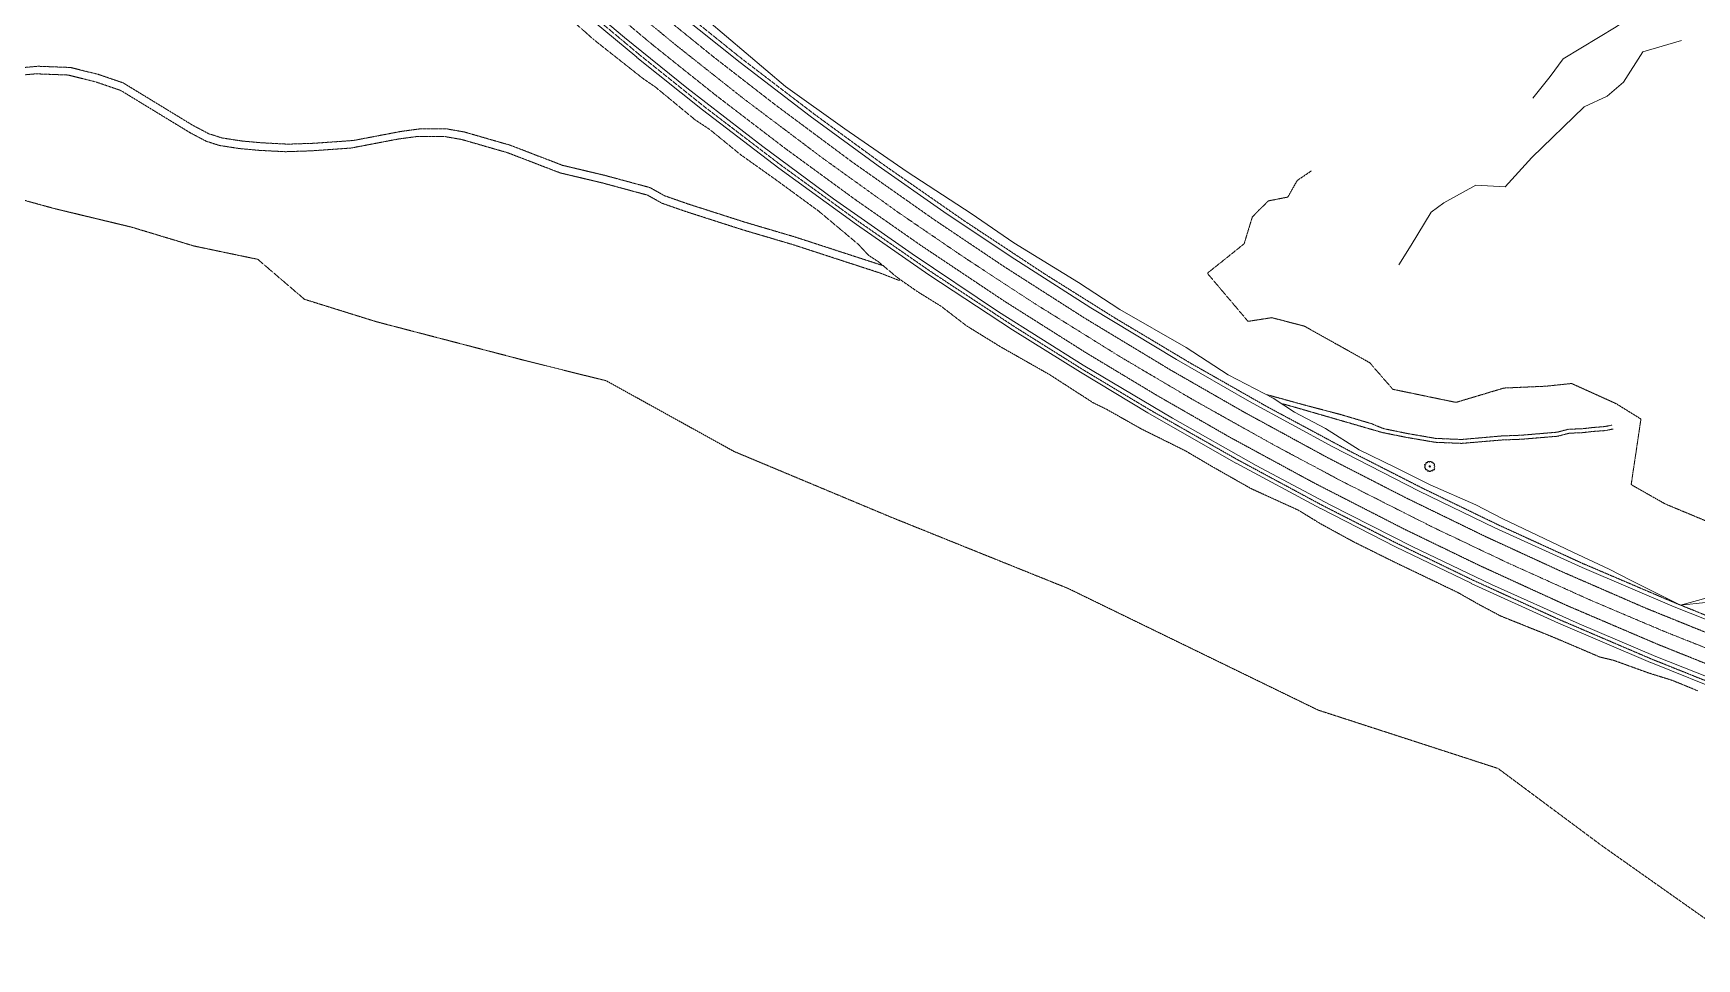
# Model space of a CAD drawing. Header units: feet. Extents: x 65934 to 70070, y 57218 to 61041.
# Drawn here: x 67298 to 68663, y 57698 to 58458 of the extents above; entities that cross this region are included whole.
import ezdxf

# ---------------------------------------------------------------- set-up
doc = ezdxf.new("R2010")
doc.units = ezdxf.units.FT
doc.header["$MEASUREMENT"] = 0
for name, pattern in [('DASHED2', [0.375, 0.25, -0.125]), ('HIDDEN', [0.375, 0.25, -0.125]), ('PHANTOM2', [1.25, 0.625, -0.125, 0.125, -0.125, 0.125, -0.125])]:
    doc.linetypes.add(name, pattern=pattern)
for name, color, linetype, lineweight in [('Centerline_PLN_x', 1, 'PHANTOM2', 0), ('Edge-of-Paved-Road_PLN_x', 5, 'DASHED2', 0), ('Guardrail-LT_PLN_x', 4, 'FENCELINE1', 0), ('Laneline_PLN_x', 2, 'DASHED2', 0), ('Natural-Drainage_PLN_x', 5, 'HIDDEN', 0), ('Shoulder_PLN_x', 7, 'Continuous', 0), ('Surface-Existing-Perimeter', 3, 'DASHED2', 0), ('Toe_PLN_x', 2, 'Continuous', 0), ('Tree-Line_PLN_x', 62, 'HIDDEN', 0), ('Tree_PLN_x', 62, 'Continuous', 0)]:
    doc.layers.add(name, color=color, linetype=linetype, lineweight=lineweight)
doc.linetypes.add('FENCELINE1', pattern='A,0.25,-0.1,[133,ltypeshp.shx,S=0.1,R=0,X=-0.1,Y=0],-0.1,1', length=1.45)

# ---------------------------------------------------------------- blocks, each defined once
blk = doc.blocks.new('TREE-D')
at = {"layer": 'Tree_PLN_x', "linetype": 'Continuous'}
blk.add_lwpolyline([(-3.4, 0.2, 1.158218), (-3.2, -1.4, 1.170054), (-2.1, -2.6, 1.101781), (-0.7, -3.4, 1.072634), (1, -3.2, 1.180778), (2.4, -2.5, 1.70845), (3.2, -1.1, 0.989775), (3.4, 0.7, 1.085957), (2.7, 2.2, 1.005407), (1.4, 3.1, 1.020594), (-0.2, 3.5, 0.925491), (-1.8, 2.9, 1.150965), (-3, 1.8, 1.269159)], format="xyb", close=True, dxfattribs=at)
at = {"layer": 'Tree_PLN_x'}
blk.add_circle((0, 0), 0.535, dxfattribs=at)

msp = doc.modelspace()

# ---------------------------------------------------------------- linework, layer by layer
at = {"layer": 'Centerline_PLN_x'}
msp.add_polyline3d([(68713.2, 57936.4, 5630), (68636.9, 57966.7, 5627.8), (68576.5, 57992.3, 5625.8), (68507.7, 58023.3, 5623.2), (68445.5, 58052.9, 5620.7), (68372.3, 58089.9, 5617.7), (68314.4, 58120.8, 5615.3), (68248.6, 58157.7, 5612.5), (68189.3, 58192.7, 5609.9), (68119.6, 58236.1, 5606.9), (68062, 58273.8, 5604.4), (68007.8, 58310.8, 5602), (67946.5, 58354.8, 5599.6), (67881, 58404.1, 5597.4), (67824.4, 58448.9, 5595.8), (67766.2, 58497, 5594.6), (67704.3, 58550.8, 5593.7), (67651, 58599.4, 5593.3), (67596.4, 58651.5, 5593.3), (67538.4, 58709.5, 5593.7), (67112.3, 59146.3, 5598.8), (66780.7, 59486.2, 5602.8)], dxfattribs=at)
at = {"layer": 'Edge-of-Paved-Road_PLN_x'}
for points in [[(68708.7, 57964.8, 5627.9), (68644.8, 57990.5, 5626), (68569.4, 58022.7, 5623.4), (68500.5, 58054.2, 5620.8), (68438.7, 58084.1, 5618.2), (68380.2, 58113.9, 5615.8), (68310.9, 58151.1, 5612.9), (68248.1, 58186.8, 5610.2), (68185.5, 58224.2, 5607.5), (68127.8, 58260.4, 5604.9), (68062.1, 58303.8, 5602), (67994.8, 58350.6, 5599.1), (67939.1, 58391.3, 5597), (67879.2, 58437.1, 5595.1), (67814.8, 58488.9, 5593.5), (67760.1, 58535.1, 5592.5), (67705.9, 58582.9, 5591.8), (67657.7, 58627.3, 5591.5), (67600.5, 58682.4, 5591.6), (67215.7, 59076, 5596.1), (66798.6, 59503.7, 5601.1)], [(68690, 57918.6, 5627.9), (68626.1, 57944.2, 5626), (68550.6, 57976.5, 5623.5), (68479, 58009.2, 5620.8), (68417, 58039.2, 5618.3), (68355.6, 58070.5, 5615.7), (68286.3, 58107.8, 5612.9), (68214.1, 58148.9, 5609.8), (68158.8, 58182.1, 5607.5), (68103.2, 58217, 5605.1), (68034.7, 58262.1, 5602), (67975.4, 58303.2, 5599.5), (67911.7, 58349.5, 5597.1), (67849.1, 58397.3, 5595.2), (67795.3, 58440.4, 5593.8), (67734.9, 58490.9, 5592.6), (67682.8, 58536.6, 5591.9), (67625.1, 58589.5, 5591.6), (67575.3, 58637.2, 5591.6), (67519.7, 58692.9, 5592), (66960.7, 59266, 5598.7), (66762.9, 59468.8, 5601.1)]]:
    msp.add_polyline3d(points, dxfattribs=at)
at = {"layer": 'Guardrail-LT_PLN_x'}
msp.add_polyline3d([(68688.9, 57915.8, 5627.7), (68625, 57941.5, 5625.8), (68624.9, 57941.5, 5625.8), (68549.5, 57973.7, 5623.3), (68549.4, 57973.7, 5623.3), (68477.8, 58006.4, 5620.6), (68477.7, 58006.5, 5620.6), (68415.7, 58036.5, 5618.1), (68415.6, 58036.5, 5618.1), (68354.3, 58067.8, 5615.6), (68354.2, 58067.8, 5615.6), (68284.9, 58105.1, 5612.7), (68284.8, 58105.2, 5612.7), (68212.6, 58146.3, 5609.6), (68212.6, 58146.3, 5609.6), (68157.2, 58179.6, 5607.3), (68157.2, 58179.6, 5607.3), (68101.6, 58214.5, 5604.9), (68101.5, 58214.5, 5604.9), (68033, 58259.6, 5601.9), (68033, 58259.7, 5601.9), (67973.6, 58300.8, 5599.3), (67973.6, 58300.8, 5599.3), (67909.9, 58347.1, 5596.9), (67909.8, 58347.1, 5596.9), (67847.3, 58395, 5595), (67847.2, 58395, 5595), (67793.4, 58438, 5593.6), (67793.4, 58438, 5593.6), (67793.4, 58438.1, 5593.6), (67733, 58488.6, 5592.4)], dxfattribs=at)
at = {"layer": 'Laneline_PLN_x'}
for points in [[(68699.9, 57954.2, 5629.1), (68621, 57986.1, 5626.7), (68551.8, 58016.2, 5624.3), (68489.2, 58045, 5621.9), (68424.3, 58076.6, 5619.2), (68359.8, 58109.7, 5616.5), (68291, 58147.2, 5613.6), (68231.2, 58181.5, 5611.1), (68161, 58223.9, 5608), (68094.7, 58266.3, 5605.1), (68037.5, 58304.7, 5602.6), (67970.4, 58351.9, 5599.8), (67907.2, 58398.9, 5597.6), (67855.4, 58439.1, 5596), (67801.9, 58482.5, 5594.7), (67741.9, 58533.5, 5593.7), (67680.7, 58588.1, 5593), (67620.9, 58644.2, 5592.8), (67564.8, 58699.5, 5593.1), (66994.3, 59284.2, 5600), (66789.2, 59494.5, 5602.4)], [(68695.6, 57930.5, 5629.2), (68631.6, 57956.1, 5627.3), (68556, 57988.4, 5624.8), (68484.6, 58021.1, 5622.1), (68422.6, 58051.1, 5619.6), (68348.8, 58088.9, 5616.5), (68279.9, 58126.3, 5613.6), (68220.6, 58160.3, 5611.1), (68161.6, 58195.8, 5608.6), (68095, 58237.9, 5605.7), (68026.4, 58283.7, 5602.7), (67973, 58321, 5600.4), (67914.7, 58363.6, 5598.3), (67857.4, 58407.5, 5596.5), (67806.2, 58448.4, 5595.2), (67743.3, 58501.1, 5593.9), (67691.4, 58546.5, 5593.2), (67633.4, 58599.7, 5592.9), (67574.3, 58656.6, 5592.9), (67193.6, 59046, 5597.3), (66772.3, 59478, 5602.4)]]:
    msp.add_polyline3d(points, dxfattribs=at)
at = {"layer": 'Natural-Drainage_PLN_x'}
for points in [[(68663.4, 57918.4, 5621.5), (68642.7, 57926.9, 5621), (68623.7, 57932.8, 5619.4), (68594.9, 57943.2, 5617.7), (68583.4, 57946, 5616.2), (68544.2, 57962.7, 5614.6), (68502.1, 57979.6, 5612.1), (68484.2, 57989.1, 5612), (68467.1, 57998.8, 5612.2), (68449, 58007.5, 5611.5), (68413.2, 58024.7, 5609.9), (68381.6, 58040.4, 5608.5), (68354.3, 58055.3, 5607.9), (68336, 58066.5, 5607.9), (68297.2, 58084.2, 5604.7), (68265.8, 58102, 5603.6), (68243.2, 58115.3, 5603), (68207.5, 58133, 5600), (68178.6, 58149.3, 5598.4), (68167.6, 58154.7, 5597.4), (68131.8, 58177.8, 5596.4), (68091.8, 58200.5, 5593.5), (68063.9, 58217.7, 5591.9), (68043.1, 58233.7, 5592), (68023.6, 58245.8, 5590.7), (68007.4, 58257.1, 5590.1), (67991.6, 58270.3, 5590.5), (67983.3, 58275.7, 5589.9), (67975.1, 58284.6, 5591), (67942.4, 58312, 5591.5), (67908, 58337.2, 5590.3), (67878.6, 58358.1, 5588.8), (67853.1, 58378.9, 5588.5), (67841.3, 58386.7, 5587.5), (67808.7, 58413.6, 5587.2), (67798.5, 58420.6, 5586.3), (67758.5, 58452.2, 5584.9), (67698.4, 58505.4, 5584.7)], [(67995.1, 58267.2, 5589.7), (67923.3, 58290.6, 5586.7), (67882.3, 58302.7, 5584.9), (67835.2, 58317.8, 5583.1), (67816.1, 58324.5, 5582.5), (67804.1, 58331.2, 5582.1), (67766.7, 58341.3, 5580.6), (67732.5, 58349.4, 5579.3), (67689.6, 58365.9, 5578), (67651.8, 58376.8, 5576.9), (67637.5, 58379.3, 5576.4), (67615.2, 58379.3, 5575.8), (67599.7, 58377.2, 5575.4), (67560.9, 58369.8, 5574.4), (67528.3, 58367.5, 5573.5), (67507.2, 58366.8, 5573), (67485.7, 58367.9, 5572.3), (67469.3, 58369.4, 5571.6), (67453.1, 58371.9, 5571.1), (67442.2, 58375.4, 5570.7), (67429.1, 58382.3, 5570.3), (67372, 58417.1, 5567.6), (67351.5, 58424.1, 5567.1), (67328.9, 58429.7, 5566.8), (67302.4, 58430.7, 5565.8), (67260.5, 58427.1, 5565.4)], [(68008.9, 58254.8, 5588.9), (67993.1, 58261, 5588.9), (67921.3, 58284.4, 5585.9), (67880.3, 58296.5, 5584.1), (67833.3, 58311.6, 5582.3), (67814.1, 58318.3, 5581.6), (67802.1, 58325, 5581.2), (67764.7, 58335.1, 5579.8), (67730.5, 58343.2, 5578.4), (67687.6, 58359.7, 5577.2), (67649.8, 58370.6, 5576.1), (67635.5, 58373.1, 5575.6), (67613.3, 58373.1, 5574.9), (67597.7, 58371, 5574.5), (67558.9, 58363.6, 5573.6), (67526.3, 58361.3, 5572.7), (67505.2, 58360.6, 5572.1), (67483.7, 58361.7, 5571.5), (67467.3, 58363.2, 5570.8), (67451.1, 58365.7, 5570.3), (67440.2, 58369.2, 5569.9), (67427.1, 58376.1, 5569.5), (67370, 58410.9, 5566.8), (67349.5, 58417.9, 5566.2), (67327, 58423.5, 5566), (67300.4, 58424.5, 5565), (67258.5, 58420.9, 5564.5)], [(68310.4, 58161.2, 5607.5), (68342.1, 58152.5, 5610.2), (68370.6, 58145, 5611.6), (68395.9, 58137.5, 5613.2), (68405.9, 58133.4, 5613.7), (68424.9, 58129.5, 5615.1), (68448.6, 58125.4, 5616.7), (68469.8, 58124.5, 5618.1), (68503, 58127.4, 5620.1), (68518.9, 58128, 5620.9), (68548.4, 58130.5, 5622.7), (68557.8, 58133, 5623.3), (68568.1, 58133.2, 5624.1), (68577.4, 58134.3, 5624.7), (68587.4, 58135.1, 5625.7), (68593.4, 58136.3, 5626.1)], [(68323.4, 58153.7, 5608.8), (68332.7, 58151.1, 5608.8), (68404.9, 58130.2, 5613.6), (68424.3, 58126.3, 5615), (68448.2, 58122.2, 5616.6), (68469.9, 58121.3, 5618), (68503.2, 58124.1, 5620), (68519.1, 58124.7, 5620.8), (68549, 58127.2, 5622.6), (68558.3, 58129.7, 5623.2), (68568.3, 58130, 5624), (68577.7, 58131.1, 5624.6), (68587.8, 58131.8, 5625.6), (68594.1, 58133.1, 5626.1)]]:
    msp.add_polyline3d(points, dxfattribs=at)
at = {"layer": 'Shoulder_PLN_x'}
for points in [[(68722.9, 57955.9, 5629.3), (68644.2, 57987.2, 5627), (68568.7, 58019.4, 5624.4), (68497.1, 58052.1, 5621.7), (68435.1, 58082.2, 5619.1), (68364.4, 58118.5, 5616.2), (68295.9, 58155.7, 5613.3), (68236.1, 58190, 5610.7), (68165.9, 58232.5, 5607.7), (68099.6, 58274.8, 5604.8), (68045.1, 58311.4, 5602.3), (67991.3, 58349, 5600), (67935.7, 58389.7, 5598), (67878.1, 58433.8, 5596.1), (67827.1, 58474.5, 5594.8), (67761.8, 58529.3, 5593.5), (67702.7, 58581.4, 5592.8), (67642, 58637.6, 5592.5), (67593.1, 58685.1, 5592.6), (67116.3, 59173.3, 5598.2), (66796.2, 59501.4, 5602.1)], [(68706, 57916, 5629.3), (68629.3, 57946.5, 5627), (68566.3, 57973.2, 5624.9), (68494.5, 58005.5, 5622.3), (68429.4, 58036.7, 5619.7), (68362.1, 58070.8, 5616.9), (68301.3, 58103.2, 5614.4), (68232.7, 58141.9, 5611.5), (68159.5, 58185.6, 5608.4), (68090.1, 58229.3, 5605.4), (68019.1, 58276.7, 5602.2), (67954.7, 58322, 5599.6), (67896.7, 58364.9, 5597.5), (67834.4, 58413.1, 5595.7), (67783.4, 58454.4, 5594.5), (67733.3, 58496.7, 5593.5), (67679.1, 58544.4, 5592.8), (67628.3, 58591, 5592.5), (67573.9, 58643.2, 5592.6), (67513.8, 58703.7, 5593), (66973.1, 59258, 5599.6), (66765.2, 59471.1, 5602.1)]]:
    msp.add_polyline3d(points, dxfattribs=at)
at = {"layer": 'Surface-Existing-Perimeter'}
msp.add_lwpolyline([(67206.7, 58343.9), (67316.2, 58313.8), (67379, 58298.7), (67430.3, 58283.2), (67482.5, 58272.3), (67520.8, 58239.5), (67579.8, 58221.1), (67700.1, 58189.7), (67768.4, 58172.6), (67873.3, 58114.6), (68001.6, 58060.9), (68147.1, 58002.3), (68352.2, 57902.5), (68499.8, 57854.6), (68584.3, 57791.7), (68716.3, 57698.5)], dxfattribs=at)
at = {"layer": 'Toe_PLN_x'}
for points in [[(68528.3, 58404.5, 5638.8), (68542.5, 58422.4, 5641.3), (68553.3, 58436.7, 5642.8), (68567.8, 58445.5, 5644.2), (68582.2, 58454.3, 5646.5), (68596.7, 58463.1, 5647.6), (68610.6, 58472.5, 5649.6), (68624.6, 58480.5, 5651.1), (68637.4, 58489.8, 5654.5), (68650.2, 58499.1, 5656.5), (68664.2, 58506.7, 5657.1), (68676.8, 58516.1, 5659), (68688.3, 58522.2, 5661.3), (68699.2, 58528.7, 5661.6), (68714, 58530.8, 5663.7), (68721.1, 58541.5, 5666.3), (68732.1, 58548, 5668.3), (68741.4, 58553.2, 5669.2), (68753.8, 58570.9, 5673.3)], [(68669.9, 57990.8, 5624.9), (68649.5, 57988.6, 5626), (68608.3, 58009, 5623), (68590.9, 58018.1, 5621.6), (68561.2, 58032.1, 5620), (68503.2, 58059.8, 5617.2), (68481.6, 58070.9, 5615.9), (68444.2, 58087.3, 5615.3), (68415.1, 58101.8, 5614.2), (68385.9, 58116.1, 5613.3), (68358.3, 58133.4, 5610.7), (68332.8, 58147, 5609.7), (68315.4, 58158.3, 5608), (68278.5, 58177.5, 5607.2), (68244.1, 58199.9, 5604.5), (68189.7, 58231.1, 5602.9), (68155.7, 58253.4, 5600.8), (68102.6, 58285.9, 5599.3), (68067.5, 58310, 5597.3), (68015.2, 58344, 5596.1), (67963.9, 58379.4, 5594.8), (67915.3, 58414.2, 5593.8), (67850.8, 58468.9, 5590.1)], [(68418.5, 58267.9, 5620.5), (68428.5, 58284, 5622.1), (68444.9, 58311, 5626), (68455.4, 58318.6, 5627.8), (68481.6, 58333.2, 5631.2), (68505.7, 58331.7, 5633.2), (68527.5, 58355.8, 5635.3), (68570.4, 58397.5, 5642.1), (68589.2, 58406.2, 5643.4), (68602.6, 58417.7, 5645.1), (68618.6, 58442.5, 5648.6), (68650.2, 58451.8, 5649.2)], [(68649.5, 57988.6, 5626), (68671.4, 57994.6, 5628.5)]]:
    msp.add_polyline3d(points, dxfattribs=at)
at = {"layer": 'Tree-Line_PLN_x'}
msp.add_polyline3d([(68686.8, 58050.8, 5635.5), (68636.5, 58071.8, 5629.8), (68636.4, 58071.9, 5629.8), (68609.6, 58087.1, 5626.9), (68609.5, 58087.2, 5626.9), (68609.4, 58087.3, 5626.9), (68609.3, 58087.4, 5626.9), (68609.2, 58087.6, 5626.9), (68609.2, 58087.7, 5626.9), (68609.1, 58087.9, 5626.9), (68609.1, 58088, 5626.9), (68609.1, 58088.2, 5626.9), (68616.9, 58140.6, 5629.9), (68616.9, 58140.7, 5629.9), (68616.9, 58140.9, 5629.9), (68616.9, 58141, 5629.9), (68616.8, 58141.1, 5629.9), (68616.8, 58141.3, 5629.9), (68616.7, 58141.4, 5629.9), (68616.6, 58141.5, 5629.9), (68616.5, 58141.6, 5629.9), (68596.3, 58154.1, 5627.8), (68596.2, 58154.1, 5627.8), (68560.4, 58170.3, 5624.8), (68560.3, 58170.4, 5624.8), (68560.2, 58170.4, 5624.8), (68560.1, 58170.4, 5624.8), (68559.9, 58170.4, 5624.8), (68538.9, 58168.2, 5623.8), (68538.8, 58168.2, 5623.8), (68504.8, 58166.7, 5621.4), (68504.7, 58166.7, 5621.4), (68504.6, 58166.7, 5621.4), (68465.5, 58155, 5617.8), (68465.4, 58155, 5617.7), (68465.2, 58155, 5617.7), (68465.1, 58155, 5617.7), (68465, 58155, 5617.7), (68413.8, 58165.6, 5616.2), (68413.7, 58165.6, 5616.2), (68413.5, 58165.7, 5616.2), (68413.4, 58165.8, 5616.2), (68413.3, 58165.9, 5616.2), (68394.6, 58187.4, 5615.4), (68394.5, 58187.5, 5615.4), (68394.3, 58187.6, 5615.4), (68368.5, 58202.1, 5613), (68368.4, 58202.1, 5613), (68341.1, 58217.4, 5611.3), (68341, 58217.5, 5611.3), (68340.9, 58217.5, 5611.3), (68314.3, 58224.4, 5611), (68314.2, 58224.4, 5611), (68314.1, 58224.5, 5611), (68314, 58224.5, 5610.9), (68313.9, 58224.4, 5610.9), (68295.3, 58221.5, 5608), (68295.1, 58221.5, 5608), (68295, 58221.5, 5608), (68294.9, 58221.5, 5608), (68294.8, 58221.6, 5608), (68294.6, 58221.6, 5608), (68294.5, 58221.7, 5608), (68294.4, 58221.8, 5607.9), (68294.3, 58221.9, 5607.9), (68262, 58260.1, 5608.4), (68261.9, 58260.3, 5608.4), (68261.8, 58260.4, 5608.4), (68261.8, 58260.5, 5608.4), (68261.8, 58260.6, 5608.5), (68261.8, 58260.7, 5608.5), (68261.8, 58260.8, 5608.5), (68261.8, 58261, 5608.5), (68261.8, 58261.1, 5608.5), (68261.9, 58261.1, 5608.5), (68261.9, 58261.2, 5608.5), (68262, 58261.4, 5608.5), (68262.1, 58261.5, 5608.5), (68276.4, 58272.9, 5610.3), (68276.4, 58272.9, 5610.3), (68291.2, 58284.8, 5610.7), (68291.3, 58284.9, 5610.7), (68291.4, 58285, 5610.7), (68291.5, 58285.1, 5610.7), (68291.6, 58285.3, 5610.7), (68298.2, 58306.9, 5613.8), (68298.2, 58307, 5613.8), (68298.3, 58307.1, 5613.9), (68298.4, 58307.2, 5613.9), (68298.4, 58307.3, 5613.9), (68311.2, 58320.1, 5614.7), (68311.3, 58320.1, 5614.7), (68311.4, 58320.2, 5614.7), (68311.5, 58320.3, 5614.7), (68311.7, 58320.3, 5614.7), (68326.9, 58323.3, 5617), (68327, 58323.3, 5617), (68327.1, 58323.3, 5617), (68327.2, 58323.4, 5617.1), (68327.3, 58323.4, 5617.1), (68327.4, 58323.5, 5617.1), (68327.5, 58323.6, 5617.1), (68327.5, 58323.7, 5617.1), (68327.6, 58323.8, 5617.1), (68334.9, 58336.7, 5619.2), (68335, 58336.8, 5619.2), (68335, 58336.9, 5619.2), (68335.1, 58337, 5619.2), (68335.2, 58337.1, 5619.2), (68346.9, 58345, 5620.4)], dxfattribs=at)

# ---------------------------------------------------------------- block references
at = {"layer": 'Tree_PLN_x'}
msp.add_blockref('TREE-D', (68443.8, 58102.4, 5614.4), dxfattribs=at)

doc.saveas('drawing.dxf')
